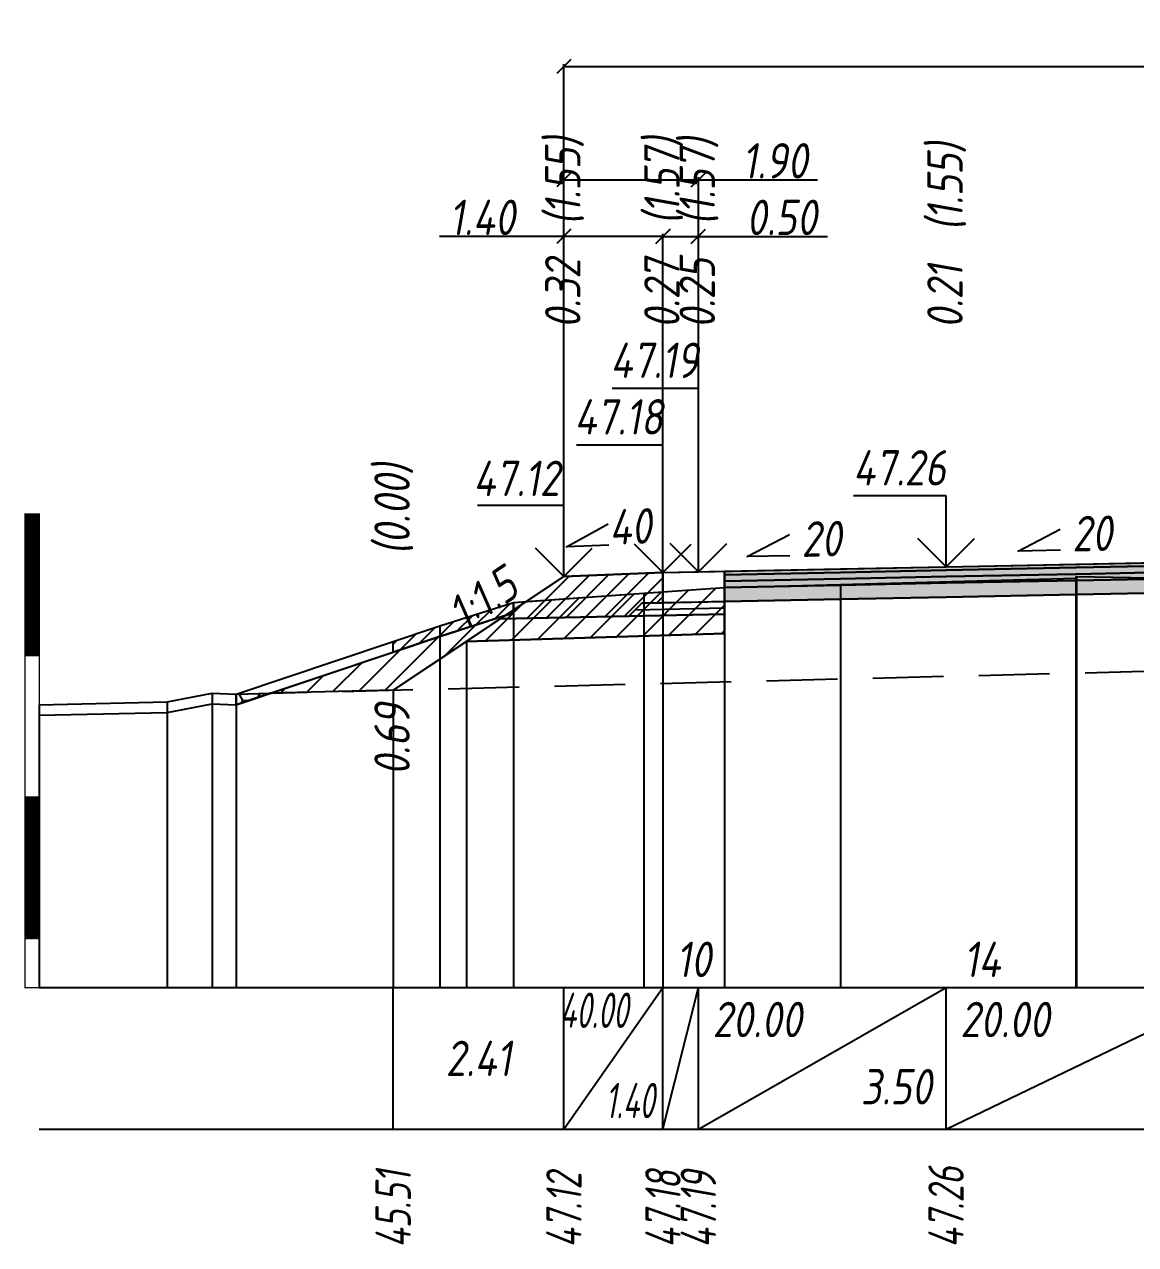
# Model space of a CAD drawing. Extents: x -717 to 1451, y -133302 to 233.
# Drawn here: x 83.2 to 161.7, y -86245.2 to -86158.9 of the extents above; entities that cross this region are included whole.
import ezdxf
from ezdxf.enums import TextEntityAlignment as Align

# ---------------------------------------------------------------- set-up
doc = ezdxf.new("R2010")
doc.units = 0
doc.linetypes.add('штриховая', pattern=[0.75, 0.5, -0.25])
for name, color, linetype in [('Интерполированный поперечник', 2, 'Continuous'), ('Код_514', 1, 'Continuous'), ('Контур_0', 7, 'Continuous'), ('Контур_2521', 7, 'Continuous'), ('Контур_2564', 7, 'Continuous'), ('Контур_2660', 7, 'Continuous'), ('Контур_2665', 7, 'Continuous'), ('Контур_400', 7, 'Continuous'), ('Контур_508', 7, 'Continuous'), ('Контур_512', 7, 'Continuous'), ('Контур_513', 7, 'Continuous'), ('Красный поперечник', 1, 'Continuous'), ('Линейка абсолютных высот', 7, 'Continuous'), ('Объём_2501', 7, 'Continuous'), ('Объём_2564', 7, 'Continuous'), ('Объём_2650', 7, 'Continuous'), ('Объём_2660', 7, 'Continuous'), ('Объём_2661', 7, 'Continuous'), ('Объём_2665', 7, 'Continuous'), ('Объём_2666', 7, 'Continuous'), ('Объём_2753', 7, 'Continuous'), ('Откосы', 7, 'Continuous'), ('Отметки покрытия', 7, 'Continuous'), ('Рабочие отметки', 7, 'Continuous'), ('Рабочие отметки доп.', 7, 'Continuous'), ('Слои выравнивания', 7, 'Continuous'), ('Таблица', 7, 'Continuous'), ('Уклоны проезжей части', 7, 'Continuous'), ('Черный поперечник', 3, 'Continuous')]:
    doc.layers.add(name, color=color, linetype=linetype)
for name, color, linetype, true_color in [('Контур_2540', 2, 'Continuous', 0xffff00), ('Контур_2560', 2, 'Continuous', 0xffff00), ('Контур_2561', 7, 'Continuous', 0xff8040), ('Контур_2562', 3, 'Continuous', 0x00ff00), ('Контур_2563', 7, 'Continuous', 0xff8000), ('Контур_2570', 7, 'Continuous', 0x80ff00), ('Контур_2725', 7, 'Continuous', 0x323232), ('Контур_2736', 4, 'Continuous', 0x00ffff), ('Контур_2760', 7, 'Continuous', 0x323232), ('Контур_2761', 7, 'Continuous', 0x323232), ('Контур_2762', 7, 'Continuous', 0x323232), ('Контур_2763', 7, 'Continuous', 0x323232), ('Контур_402', 7, 'Continuous', 0xff6464), ('Контур_703', 4, 'Continuous', 0x00ffff), ('Объём_2500', 7, 'Continuous', 0xc0c0c0), ('Объём_2520', 7, 'Continuous', 0x80ffff), ('Объём_2540', 2, 'Continuous', 0xffff00), ('Объём_2560', 2, 'Continuous', 0xffff00), ('Объём_2561', 7, 'Continuous', 0xff8040), ('Объём_2562', 3, 'Continuous', 0x00ff00), ('Объём_2563', 7, 'Continuous', 0xff8000), ('Объём_2570', 7, 'Continuous', 0x80ff00), ('Объём_2600', 7, 'Continuous', 0x808000), ('Объём_2746', 2, 'Continuous', 0xffff00)]:
    doc.layers.add(name, color=color, linetype=linetype, true_color=true_color)
doc.styles.get("Standard").update_dxf_attribs({"font": 'txt', "height": 2.5})
doc.styles.add('М', font='romand.shx', dxfattribs={"width": 0.8, "oblique": 10, "height": 2.5})
doc.dimstyles.get("Standard").update_dxf_attribs({"dimtxt": 0.18, "dimasz": 0.18, "dimexe": 0.18, "dimexo": 0.0625, "dimgap": 0.09, "dimtad": 0, "dimtih": 1, "dimtoh": 1, "dimdec": 4, "dimzin": 0, "dimdsep": 46, "dimtxsty": 'Standard', "dimcen": 0.09, "dimadec": 0, "dimazin": 0, "dimtfac": 1, "dimtdec": 4, "dimtofl": 0, "dimtmove": 0, "dimatfit": 3, "dimfxl": 1, "dimtolj": 1, "dimtzin": 0, "dimarcsym": 0})
pattern_1 = [(45.00000125, (4.21496, -2495.053095), (-0.026516505928, 0.026516504769), []), (135.00000034, (4.21496, -2495.053095), (-0.02651650519, -0.026516505506), [])]

# ---------------------------------------------------------------- blocks, each defined once
blk = doc.blocks.new('_Oblique')
at = {"color": 0, "linetype": 'ByBlock', "lineweight": -2}
blk.add_line((-0.5, -0.5), (0.5, 0.5), dxfattribs=at)
blk = doc.blocks.new('*D3372')
at = {"color": 0, "lineweight": -2, "transparency": 16777216}
for p, q in [((121.278, -86173.895), (112.497, -86173.895)), ((121.278, -86197.928), (121.278, -86173.715)), ((128.278, -86173.895), (121.278, -86173.895)), ((128.278, -86197.648), (128.278, -86173.715))]:
    blk.add_line(p, q, dxfattribs=at)
at = {"layer": 'Defpoints', "color": 0, "transparency": 16777216}
for p in [(128.278, -86173.895), (121.278, -86197.99), (128.278, -86197.71)]:
    blk.add_point(p, dxfattribs=at)
at = {"color": 0, "lineweight": -2, "transparency": 16777216, "rotation": 180}
blk.add_blockref('_Oblique', (121.278, -86173.895), dxfattribs=at)
at = {"color": 0, "lineweight": -2, "transparency": 16777216}
blk.add_blockref('_Oblique', (128.278, -86173.895), dxfattribs=at)
at = {"color": 0, "transparency": 16777216, "insert": (115.502, -86172.555), "char_height": 2.5, "width": 0.69, "attachment_point": 5, "style": 'М'}
blk.add_mtext('\\A1;1.40', dxfattribs=at)
blk = doc.blocks.new('*D3374')
at = {"color": 0, "lineweight": -2, "transparency": 16777216}
for p, q in [((128.278, -86197.648), (128.278, -86173.715)), ((128.278, -86173.895), (130.778, -86173.895)), ((130.778, -86197.598), (130.778, -86173.715)), ((130.778, -86173.895), (139.891, -86173.895))]:
    blk.add_line(p, q, dxfattribs=at)
at = {"layer": 'Defpoints', "color": 0, "transparency": 16777216}
for p in [(130.778, -86173.895), (128.278, -86197.71), (130.778, -86197.66)]:
    blk.add_point(p, dxfattribs=at)
at = {"color": 0, "lineweight": -2, "transparency": 16777216, "rotation": 180}
blk.add_blockref('_Oblique', (128.278, -86173.895), dxfattribs=at)
at = {"color": 0, "lineweight": -2, "transparency": 16777216}
blk.add_blockref('_Oblique', (130.778, -86173.895), dxfattribs=at)
at = {"color": 0, "transparency": 16777216, "insert": (136.665, -86172.555), "char_height": 2.5, "width": 0.72, "attachment_point": 5, "style": 'М'}
blk.add_mtext('\\A1;0.50', dxfattribs=at)
blk = doc.blocks.new('*D3377')
at = {"color": 0, "lineweight": -2, "transparency": 16777216}
for p, q in [((121.278, -86197.928), (121.278, -86169.715)), ((130.778, -86197.598), (130.778, -86169.715)), ((121.278, -86169.895), (130.778, -86169.895)), ((130.778, -86169.895), (139.195, -86169.895))]:
    blk.add_line(p, q, dxfattribs=at)
at = {"layer": 'Defpoints', "color": 0, "transparency": 16777216}
for p in [(130.778, -86169.895), (121.278, -86197.99), (130.778, -86197.66)]:
    blk.add_point(p, dxfattribs=at)
at = {"color": 0, "lineweight": -2, "transparency": 16777216, "rotation": 180}
blk.add_blockref('_Oblique', (121.278, -86169.895), dxfattribs=at)
at = {"color": 0, "lineweight": -2, "transparency": 16777216}
blk.add_blockref('_Oblique', (130.778, -86169.895), dxfattribs=at)
at = {"color": 0, "transparency": 16777216, "insert": (136.189, -86168.555), "char_height": 2.5, "width": 0.69, "attachment_point": 5, "style": 'М'}
blk.add_mtext('\\A1;1.90', dxfattribs=at)
blk = doc.blocks.new('*D3378')
at = {"color": 0, "lineweight": -2, "transparency": 16777216}
for p, q in [((121.278, -86197.928), (121.278, -86161.715)), ((121.278, -86161.895), (216.778, -86161.895)), ((216.778, -86197.928), (216.778, -86161.715))]:
    blk.add_line(p, q, dxfattribs=at)
at = {"layer": 'Defpoints', "color": 0, "transparency": 16777216}
for p in [(216.778, -86161.895), (121.278, -86197.99), (216.778, -86197.99)]:
    blk.add_point(p, dxfattribs=at)
at = {"color": 0, "lineweight": -2, "transparency": 16777216, "rotation": 180}
blk.add_blockref('_Oblique', (121.278, -86161.895), dxfattribs=at)
at = {"color": 0, "lineweight": -2, "transparency": 16777216}
blk.add_blockref('_Oblique', (216.778, -86161.895), dxfattribs=at)
at = {"color": 0, "transparency": 16777216, "insert": (169.028, -86160.555), "char_height": 2.5, "width": 0.81, "attachment_point": 5, "style": 'М'}
blk.add_mtext('\\A1;19.10', dxfattribs=at)

msp = doc.modelspace()

# ---------------------------------------------------------------- hatches: boundary and pattern name
at = {"layer": 'Линейка абсолютных высот'}
h = msp.add_hatch(dxfattribs=at)
h.set_pattern_fill('ANSI37', scale=0.3, style=0)
h.set_pattern_definition(pattern_1)
h.paths.add_polyline_path([(84.215, -86203.523), (84.215, -86193.523), (83.215, -86193.523), (83.215, -86203.523)])
h = msp.add_hatch(dxfattribs=at)
h.set_pattern_fill('ANSI37', scale=0.3, style=0)
h.set_pattern_definition(pattern_1)
h.paths.add_polyline_path([(84.215, -86223.523), (84.215, -86213.523), (83.215, -86213.523), (83.215, -86223.523)])
at = {"layer": 'Объём_2563'}
h = msp.add_hatch(dxfattribs=at)
h.set_pattern_fill('ANSI31', color=256, scale=0.3)
h.paths.add_polyline_path([(121.278, -86197.928), (128.278, -86197.648), (128.278, -86199.798), (126.778, -86199.828), (125.859, -86200.746), (116.778, -86200.928)])
at = {"layer": 'Объём_2570'}
h = msp.add_hatch(dxfattribs=at)
h.set_pattern_fill('ANSI31', color=256, scale=0.2)
h.paths.add_polyline_path([(117.729, -86200.516), (112.511, -86202.177), (109.215, -86203.281), (109.215, -86202.531), (112.511, -86201.427), (117.729, -86199.766)])
at = {"layer": 'Объём_2600'}
h = msp.add_hatch(dxfattribs=at)
h.set_pattern_fill('ANSI31', color=6, scale=0.4)
h.paths.add_polyline_path([(126.926, -86199.108), (132.62, -86198.711), (132.62, -86201.975), (114.386, -86202.522), (109.215, -86205.969), (100.536, -86206.188), (112.511, -86202.177), (117.729, -86200.516), (117.729, -86199.766)])
h = msp.add_hatch(dxfattribs=at)
h.set_pattern_fill('HONEY', color=5, scale=0.3)
h.paths.add_polyline_path([(98.115, -86206.999), (98.115, -86206.249), (100.536, -86206.188)])
at = {"layer": 'Слои выравнивания'}
for color, points in [(2, [(132.62, -86197.561), (140.825, -86197.397), (148.278, -86197.248), (157.443, -86197.064), (157.503, -86197.063), (164.688, -86196.919), (169.028, -86196.833), (169.028, -86197.083), (164.688, -86197.169), (157.503, -86197.313), (157.443, -86197.314), (148.278, -86197.498), (140.825, -86197.647), (132.62, -86197.811)]), (3, [(132.62, -86197.811), (140.825, -86197.647), (148.278, -86197.498), (157.443, -86197.314), (157.503, -86197.313), (164.688, -86197.169), (169.028, -86197.083), (169.028, -86197.533), (164.688, -86197.619), (157.503, -86197.763), (157.443, -86197.764), (148.278, -86197.948), (140.825, -86198.097), (132.62, -86198.261)]), (4, [(132.62, -86198.261), (140.825, -86198.097), (148.278, -86197.948), (157.443, -86197.764), (157.503, -86197.763), (164.688, -86197.619), (169.028, -86197.533), (169.028, -86197.983), (164.688, -86198.069), (157.503, -86198.213), (157.443, -86198.214), (148.278, -86198.398), (140.825, -86198.547), (132.62, -86198.711)]), (5, [(132.62, -86198.711), (140.825, -86198.547), (148.278, -86198.398), (157.443, -86198.214), (157.503, -86198.213), (164.688, -86198.069), (169.028, -86197.983), (169.028, -86198.983), (164.688, -86199.069), (157.503, -86199.213), (157.443, -86199.214), (148.278, -86199.398), (140.825, -86199.547), (132.62, -86199.711)])]:
    msp.add_hatch(color=color, dxfattribs=at).paths.add_polyline_path(points)

# ---------------------------------------------------------------- linework, layer by layer
at = {"layer": 'Интерполированный поперечник', "linetype": 'штриховая', "ltscale": 10, "flags": 128}
msp.add_lwpolyline([(98.115, -86206.249), (211.164, -86203.401)], dxfattribs=at)
at = {"layer": 'Код_514'}
for p, q in [((109.215, -86237), (109.215, -86227)), ((121.278, -86237), (121.278, -86227)), ((121.278, -86237), (128.278, -86227)), ((128.278, -86237), (128.278, -86227)), ((128.278, -86237), (130.778, -86227)), ((130.778, -86237), (130.778, -86227)), ((130.778, -86237), (148.278, -86227)), ((148.278, -86237), (148.278, -86227)), ((148.278, -86237), (169.028, -86227))]:
    msp.add_line(p, q, dxfattribs=at)
at = {"layer": 'Контур_0', "color": 18, "true_color": 0x000000, "flags": 128}
for points in [[(130.778, -86199.748), (128.278, -86199.798), (128.278, -86197.648), (132.62, -86197.561), (132.62, -86199.711), (130.778, -86199.748), (130.778, -86199.748)], [(116.778, -86200.928), (125.859, -86200.746), (126.778, -86199.828), (128.278, -86199.798)], [(126.778, -86199.828), (132.62, -86199.711), (132.62, -86200.611), (125.859, -86200.746), (126.778, -86199.828), (126.778, -86199.828)]]:
    msp.add_lwpolyline(points, dxfattribs=at)
at = {"layer": 'Контур_2521', "color": 18, "true_color": 0x000000, "flags": 128}
msp.add_lwpolyline([(126.319, -86200.287), (132.62, -86200.161)], dxfattribs=at)
at = {"layer": 'Контур_2540', "flags": 128}
msp.add_lwpolyline([(132.62, -86201.975), (114.386, -86202.522), (116.778, -86200.928), (132.62, -86200.611), (132.62, -86201.975), (132.62, -86201.975)], dxfattribs=at)
at = {"layer": 'Контур_2560', "flags": 128}
msp.add_lwpolyline([(121.278, -86197.928), (121.278, -86197.928), (121.278, -86197.928), (128.278, -86197.648)], dxfattribs=at)
at = {"layer": 'Контур_2561', "flags": 128}
msp.add_lwpolyline([(128.278, -86197.648), (128.278, -86197.648), (121.278, -86197.928), (121.278, -86197.928), (128.278, -86197.648)], dxfattribs=at)
at = {"layer": 'Контур_2562', "flags": 128}
msp.add_lwpolyline([(121.278, -86197.928), (121.278, -86197.928), (121.278, -86197.928), (121.278, -86197.928), (121.278, -86197.928)], dxfattribs=at)
at = {"layer": 'Контур_2563', "flags": 128}
msp.add_lwpolyline([(121.278, -86197.928), (128.278, -86197.648), (128.278, -86199.798), (126.778, -86199.828), (125.859, -86200.746), (116.778, -86200.928), (121.278, -86197.928), (121.278, -86197.928)], dxfattribs=at)
at = {"layer": 'Контур_2564', "flags": 128}
msp.add_lwpolyline([(121.278, -86197.928), (128.278, -86197.648)], dxfattribs=at)
at = {"layer": 'Контур_2570', "flags": 128}
msp.add_lwpolyline([(84.215, -86207.75), (93.253, -86207.554), (96.432, -86206.946), (98.115, -86206.999), (98.115, -86206.999), (112.511, -86202.177), (117.729, -86200.516), (117.729, -86199.766), (126.926, -86199.108), (132.62, -86198.711), (140.825, -86198.505), (157.443, -86198.064), (157.503, -86197.942), (169.028, -86198.146), (169.067, -86198.147), (181.687, -86198.479), (192.271, -86198.734), (197.935, -86198.793), (197.935, -86199.543), (204.624, -86201.444), (211.164, -86203.401), (224.172, -86200.227), (227.543, -86199.283), (253.812, -86199.564)], dxfattribs=at)
at = {"layer": 'Контур_2660', "flags": 128}
msp.add_lwpolyline([(114.386, -86202.522), (132.62, -86201.975)], dxfattribs=at)
at = {"layer": 'Контур_2665', "flags": 128}
msp.add_lwpolyline([(121.278, -86197.928), (121.278, -86197.928)], dxfattribs=at)
at = {"layer": 'Контур_2725', "flags": 128}
msp.add_lwpolyline([(132.62, -86199.711), (140.825, -86199.547), (148.278, -86199.398), (157.443, -86199.214), (157.503, -86199.213), (164.688, -86199.069), (169.028, -86198.983), (169.067, -86198.983), (181.687, -86199.236)], dxfattribs=at)
at = {"layer": 'Контур_2736', "flags": 128}
msp.add_lwpolyline([(121.278, -86197.928), (109.215, -86205.969)], dxfattribs=at)
at = {"layer": 'Контур_2760', "flags": 128}
msp.add_lwpolyline([(132.62, -86197.561), (140.825, -86197.397), (148.278, -86197.248), (157.443, -86197.064), (157.503, -86197.063), (164.688, -86196.919), (169.028, -86196.833), (169.067, -86196.833), (181.687, -86197.086)], dxfattribs=at)
at = {"layer": 'Контур_2761', "flags": 128}
msp.add_lwpolyline([(132.62, -86197.811), (140.825, -86197.647), (148.278, -86197.498), (157.443, -86197.314), (157.503, -86197.313), (164.688, -86197.169), (169.028, -86197.083), (169.067, -86197.083), (181.687, -86197.336)], dxfattribs=at)
at = {"layer": 'Контур_2762', "flags": 128}
msp.add_lwpolyline([(132.62, -86198.261), (140.825, -86198.097), (148.278, -86197.948), (157.443, -86197.764), (157.503, -86197.763), (164.688, -86197.619), (169.028, -86197.533), (169.067, -86197.533), (181.687, -86197.786)], dxfattribs=at)
at = {"layer": 'Контур_2763', "flags": 128}
msp.add_lwpolyline([(132.62, -86198.711), (140.825, -86198.547), (148.278, -86198.398), (157.443, -86198.214), (157.503, -86198.213), (164.688, -86198.069), (169.028, -86197.983), (169.067, -86197.983), (181.687, -86198.236)], dxfattribs=at)
at = {"layer": 'Контур_400', "flags": 128}
msp.add_lwpolyline([(128.278, -86197.648), (130.778, -86197.598), (130.778, -86197.598), (130.778, -86197.598), (130.778, -86197.598), (130.778, -86197.598), (130.778, -86197.598), (148.278, -86197.248), (169.028, -86196.833)], dxfattribs=at)
at = {"layer": 'Контур_402', "flags": 128}
msp.add_lwpolyline([(114.386, -86202.522), (132.62, -86201.975), (132.62, -86199.711), (169.028, -86198.983), (181.687, -86199.236), (181.687, -86201.262), (221.781, -86202.465)], dxfattribs=at)
at = {"layer": 'Контур_508', "flags": 128}
msp.add_lwpolyline([(109.215, -86205.969), (114.386, -86202.522), (132.62, -86201.975), (132.62, -86199.711), (169.028, -86198.983), (181.687, -86199.236), (181.687, -86201.262), (221.781, -86202.465), (224.831, -86204.498), (224.831, -86204.297), (226.831, -86204.297), (226.831, -86204.498), (230.581, -86201.998), (230.581, -86200.797), (233.875, -86198.601)], dxfattribs=at)
at = {"layer": 'Контур_512', "flags": 128}
msp.add_lwpolyline([(109.215, -86205.969), (114.386, -86202.522), (132.62, -86201.975)], dxfattribs=at)
at = {"layer": 'Контур_513', "flags": 128}
msp.add_lwpolyline([(109.215, -86205.969), (114.386, -86202.522), (132.62, -86201.975), (132.62, -86199.711), (169.028, -86198.983), (181.687, -86199.236), (181.687, -86201.262), (221.781, -86202.465), (224.831, -86204.498), (224.831, -86204.297), (226.831, -86204.297), (226.831, -86204.498), (230.581, -86201.998), (230.581, -86200.797), (233.875, -86198.601)], dxfattribs=at)
at = {"layer": 'Контур_703', "flags": 128}
msp.add_lwpolyline([(121.278, -86197.928), (109.215, -86205.969)], dxfattribs=at)
at = {"layer": 'Красный поперечник'}
for p, q in [((130.778, -86197.598), (148.278, -86197.248)), ((148.278, -86197.248), (169.028, -86196.833)), ((109.215, -86205.969), (121.278, -86197.928)), ((121.278, -86197.928), (128.278, -86197.648)), ((128.278, -86197.648), (130.778, -86197.598)), ((114.386, -86202.522), (114.386, -86227)), ((132.62, -86201.975), (132.62, -86227)), ((109.215, -86205.969), (109.215, -86227))]:
    msp.add_line(p, q, dxfattribs=at)
at = {"layer": 'Линейка абсолютных высот', "color": 7, "const_width": 0.1, "flags": 128}
for points in [[(84.215, -86203.523), (84.215, -86193.523), (83.215, -86193.523), (83.215, -86203.523), (84.215, -86203.523)], [(84.215, -86213.523), (84.215, -86203.523), (83.215, -86203.523), (83.215, -86213.523), (84.215, -86213.523)], [(84.215, -86223.523), (84.215, -86213.523), (83.215, -86213.523), (83.215, -86223.523), (84.215, -86223.523)], [(84.215, -86227), (84.215, -86223.523), (83.215, -86223.523), (83.215, -86227), (84.215, -86227)]]:
    msp.add_lwpolyline(points, dxfattribs=at)
at = {"layer": 'Объём_2500', "color": 18, "true_color": 0x000000, "flags": 128}
msp.add_lwpolyline([(130.778, -86199.748), (128.278, -86199.798), (128.278, -86197.648), (132.62, -86197.561), (132.62, -86199.711), (130.778, -86199.748), (130.778, -86199.748)], dxfattribs=at)
at = {"layer": 'Объём_2501', "flags": 128}
msp.add_lwpolyline([(128.278, -86197.648), (130.778, -86197.598), (130.778, -86197.598), (130.778, -86197.598), (130.778, -86197.598), (130.778, -86197.598), (130.778, -86197.598), (148.278, -86197.248), (169.028, -86196.833)], dxfattribs=at)
at = {"layer": 'Объём_2520', "color": 250, "flags": 128}
msp.add_lwpolyline([(126.778, -86199.828), (132.62, -86199.711), (132.62, -86200.611), (125.859, -86200.746), (126.778, -86199.828), (126.778, -86199.828)], dxfattribs=at)
at = {"layer": 'Объём_2540', "flags": 128}
msp.add_lwpolyline([(132.62, -86201.975), (114.386, -86202.522), (116.778, -86200.928), (132.62, -86200.611), (132.62, -86201.975), (132.62, -86201.975)], dxfattribs=at)
at = {"layer": 'Объём_2560', "flags": 128}
msp.add_lwpolyline([(121.278, -86197.928), (121.278, -86197.928), (121.278, -86197.928), (128.278, -86197.648)], dxfattribs=at)
at = {"layer": 'Объём_2561', "flags": 128}
msp.add_lwpolyline([(128.278, -86197.648), (128.278, -86197.648), (121.278, -86197.928), (121.278, -86197.928), (128.278, -86197.648)], dxfattribs=at)
at = {"layer": 'Объём_2562', "flags": 128}
msp.add_lwpolyline([(121.278, -86197.928), (121.278, -86197.928), (121.278, -86197.928), (121.278, -86197.928), (121.278, -86197.928)], dxfattribs=at)
at = {"layer": 'Объём_2563', "color": 250, "flags": 128}
msp.add_lwpolyline([(121.278, -86197.928), (128.278, -86197.648), (128.278, -86199.798), (126.778, -86199.828), (125.859, -86200.746), (116.778, -86200.928), (121.278, -86197.928), (121.278, -86197.928)], dxfattribs=at)
at = {"layer": 'Объём_2564', "flags": 128}
msp.add_lwpolyline([(121.278, -86197.928), (128.278, -86197.648)], dxfattribs=at)
at = {"layer": 'Объём_2570', "flags": 128}
msp.add_lwpolyline([(117.729, -86200.516), (112.511, -86202.177), (109.215, -86203.281), (109.215, -86202.531), (112.511, -86201.427), (117.729, -86199.766), (117.729, -86200.516), (117.729, -86200.516)], dxfattribs=at)
at = {"layer": 'Объём_2600', "color": 5, "flags": 128}
msp.add_lwpolyline([(98.115, -86206.999), (98.115, -86206.249), (100.536, -86206.188), (98.115, -86206.999), (98.115, -86206.999)], dxfattribs=at)
at = {"layer": 'Объём_2650', "color": 6, "flags": 128}
msp.add_lwpolyline([(126.926, -86199.108), (132.62, -86198.711), (132.62, -86201.975), (114.386, -86202.522), (109.215, -86205.969), (100.536, -86206.188), (112.511, -86202.177), (117.729, -86200.516), (117.729, -86199.766), (126.926, -86199.108), (126.926, -86199.108)], dxfattribs=at)
at = {"layer": 'Объём_2660', "flags": 128}
msp.add_lwpolyline([(114.386, -86202.522), (132.62, -86201.975)], dxfattribs=at)
at = {"layer": 'Объём_2661', "flags": 128}
msp.add_lwpolyline([(121.278, -86197.928), (109.215, -86205.969)], dxfattribs=at)
at = {"layer": 'Объём_2665', "flags": 128}
msp.add_lwpolyline([(121.278, -86197.928), (121.278, -86197.928)], dxfattribs=at)
at = {"layer": 'Объём_2666', "flags": 128}
msp.add_lwpolyline([(121.278, -86197.928), (109.215, -86205.969)], dxfattribs=at)
at = {"layer": 'Объём_2746', "flags": 128}
msp.add_lwpolyline([(117.729, -86200.516), (117.729, -86200.294), (118.615, -86199.703), (126.926, -86199.108), (132.62, -86198.711), (132.62, -86201.975), (114.386, -86202.522), (117.09, -86200.72), (117.729, -86200.516), (117.729, -86200.516)], dxfattribs=at)
at = {"layer": 'Объём_2753', "flags": 128}
msp.add_lwpolyline([(132.62, -86197.561), (132.62, -86197.561)], dxfattribs=at)
at = {"layer": 'Отметки покрытия', "color": 1}
for p, q in [((130.778, -86184.648), (124.678, -86184.648)), ((130.778, -86197.598), (130.778, -86184.648)), ((128.278, -86188.648), (122.178, -86188.648)), ((128.278, -86197.648), (128.278, -86188.648)), ((121.278, -86192.928), (115.178, -86192.928)), ((121.278, -86197.928), (121.278, -86192.928)), ((148.278, -86192.248), (141.728, -86192.248)), ((148.278, -86197.248), (148.278, -86192.248)), ((130.778, -86197.598), (128.778, -86195.598)), ((130.778, -86197.598), (132.778, -86195.598)), ((148.278, -86197.248), (146.278, -86195.248)), ((148.278, -86197.248), (150.278, -86195.248)), ((121.278, -86197.928), (119.278, -86195.928)), ((121.278, -86197.928), (123.278, -86195.928)), ((128.278, -86197.648), (126.278, -86195.648)), ((128.278, -86197.648), (130.278, -86195.648))]:
    msp.add_line(p, q, dxfattribs=at)
at = {"layer": 'Слои выравнивания'}
for p, q in [((128.278, -86197.648), (128.278, -86227)), ((132.62, -86197.561), (132.62, -86227))]:
    msp.add_line(p, q, dxfattribs=at)
at = {"layer": 'Слои выравнивания', "color": 2, "flags": 128}
msp.add_lwpolyline([(132.62, -86197.561), (140.825, -86197.397), (148.278, -86197.248), (157.443, -86197.064), (157.503, -86197.063), (164.688, -86196.919), (169.028, -86196.833), (169.028, -86197.083), (164.688, -86197.169), (157.503, -86197.313), (157.443, -86197.314), (148.278, -86197.498), (140.825, -86197.647), (132.62, -86197.811)], close=True, dxfattribs=at)
at = {"layer": 'Слои выравнивания', "color": 3, "flags": 128}
msp.add_lwpolyline([(132.62, -86197.811), (140.825, -86197.647), (148.278, -86197.498), (157.443, -86197.314), (157.503, -86197.313), (164.688, -86197.169), (169.028, -86197.083), (169.028, -86197.533), (164.688, -86197.619), (157.503, -86197.763), (157.443, -86197.764), (148.278, -86197.948), (140.825, -86198.097), (132.62, -86198.261)], close=True, dxfattribs=at)
at = {"layer": 'Слои выравнивания', "color": 4, "flags": 128}
msp.add_lwpolyline([(132.62, -86198.261), (140.825, -86198.097), (148.278, -86197.948), (157.443, -86197.764), (157.503, -86197.763), (164.688, -86197.619), (169.028, -86197.533), (169.028, -86197.983), (164.688, -86198.069), (157.503, -86198.213), (157.443, -86198.214), (148.278, -86198.398), (140.825, -86198.547), (132.62, -86198.711)], close=True, dxfattribs=at)
at = {"layer": 'Слои выравнивания', "color": 5, "flags": 128}
msp.add_lwpolyline([(132.62, -86198.711), (140.825, -86198.547), (148.278, -86198.398), (157.443, -86198.214), (157.503, -86198.213), (164.688, -86198.069), (169.028, -86197.983), (169.028, -86198.983), (164.688, -86199.069), (157.503, -86199.213), (157.443, -86199.214), (148.278, -86199.398), (140.825, -86199.547), (132.62, -86199.711)], close=True, dxfattribs=at)
at = {"layer": 'Таблица'}
for p, q in [((84.215, -86227), (258.875, -86227)), ((84.215, -86237), (258.875, -86237))]:
    msp.add_line(p, q, dxfattribs=at)
at = {"layer": 'Уклоны проезжей части', "color": 1, "flags": 128}
for points in [[(124.462, -86195.716), (121.465, -86195.835), (124.402, -86194.217)], [(156.361, -86196.087), (153.362, -86196.147), (156.331, -86194.588)], [(137.236, -86196.47), (134.237, -86196.53), (137.206, -86194.97)]]:
    msp.add_lwpolyline(points, dxfattribs=at)
at = {"layer": 'Черный поперечник', "color": 7}
for p, q in [((157.443, -86198.064), (157.443, -86227)), ((157.503, -86197.942), (157.503, -86227)), ((132.62, -86198.711), (132.62, -86227)), ((140.825, -86198.505), (140.825, -86227)), ((117.729, -86199.766), (117.729, -86227)), ((126.926, -86199.108), (126.926, -86227)), ((112.511, -86201.427), (112.511, -86227)), ((93.253, -86206.804), (93.253, -86227)), ((96.432, -86206.196), (96.432, -86227)), ((98.115, -86206.249), (98.115, -86227)), ((84.215, -86207), (84.215, -86227))]:
    msp.add_line(p, q, dxfattribs=at)
at = {"layer": 'Черный поперечник', "flags": 128}
msp.add_lwpolyline([(84.215, -86207), (93.253, -86206.804), (96.432, -86206.196), (98.115, -86206.249), (112.511, -86201.427), (117.729, -86199.766), (126.926, -86199.108), (132.62, -86198.711), (140.825, -86198.505), (157.443, -86198.064), (157.503, -86197.942), (169.028, -86198.146), (169.067, -86198.147), (181.687, -86198.479), (192.271, -86198.734), (197.935, -86198.793), (204.624, -86200.694), (211.164, -86202.651), (224.172, -86199.477), (227.543, -86198.533), (253.812, -86198.814), (258.875, -86198.805)], dxfattribs=at)

# ---------------------------------------------------------------- texts
at = {"layer": 'Код_514', "style": 'М', "oblique": 10}
for s, width, p in [('40.00', 0.6, (120.973, -86227.348)), ('20.00', 0.8, (131.778, -86228)), ('20.00', 0.8, (149.278, -86228))]:
    msp.add_text(s, height=2.5, dxfattribs=dict(at, width=width)).set_placement(p, align=Align.TOP_LEFT)
at = {"layer": 'Код_514', "style": 'М', "oblique": 10, "width": 0.8}
msp.add_text('2.41', height=2.5, dxfattribs=at).set_placement((115.246, -86232), align=Align.MIDDLE_CENTER)
at = {"layer": 'Код_514', "style": 'М', "oblique": 10}
for s, width, p in [('3.50', 0.8, (147.278, -86236)), ('1.40', 0.6, (127.676, -86236.978))]:
    msp.add_text(s, height=2.5, dxfattribs=dict(at, width=width)).set_placement(p, align=Align.BOTTOM_RIGHT)
at = {"layer": 'Код_514', "style": 'М', "oblique": 10, "width": 0.7}
for s, p in [('47.26', (148.278, -86245.382)), ('45.51', (109.215, -86245.382)), ('47.12', (121.278, -86245.382)), ('47.18', (128.278, -86245.382)), ('47.19', (130.778, -86245.382))]:
    msp.add_text(s, height=2.5, rotation=90, dxfattribs=at).set_placement(p, align=Align.MIDDLE_LEFT)
at = {"layer": 'Откосы', "color": 1, "style": 'М', "oblique": 10, "width": 0.8}
for s, rotation, p in [('40', 2.29061, (126.051, -86196.403)), ('20', 1.14576, (158.633, -86196.897)), ('20', 1.14576, (139.508, -86197.279)), ('1:1.5', 33.69007, (116.68, -86201.157))]:
    msp.add_text(s, height=2.5, rotation=rotation, dxfattribs=at).set_placement(p, align=Align.BOTTOM_CENTER)
at = {"layer": 'Отметки покрытия', "color": 1, "style": 'М', "oblique": 10, "width": 0.8}
for s, p in [('47.19', (130.778, -86184.655)), ('47.18', (128.278, -86188.655)), ('47.26', (148.278, -86192.255)), ('47.12', (120.988, -86193.002))]:
    msp.add_text(s, height=2.5, dxfattribs=at).set_placement(p, align=Align.BOTTOM_RIGHT)
at = {"layer": 'Рабочие отметки', "color": 1, "style": 'М', "oblique": 10, "width": 0.8}
for s, p in [('0.32', (121.2, -86180.398)), ('0.27', (128.2, -86180.398)), ('0.25', (130.7, -86180.398)), ('0.21', (148.2, -86180.398))]:
    msp.add_text(s, height=2.5, rotation=90, dxfattribs=at).set_placement(p, align=Align.MIDDLE_LEFT)
msp.add_text('0.69', height=2.5, rotation=90, dxfattribs=at).set_placement((109.137, -86206.9), align=Align.MIDDLE_RIGHT)
at = {"layer": 'Рабочие отметки доп.', "color": 1, "style": 'М', "oblique": 10, "width": 0.8}
for s, p in [('(1.55)', (121.2, -86173.098)), ('(1.57)', (128.2, -86173.048)), ('(1.57)', (130.7, -86173.098)), ('(1.55)', (148.2, -86173.498)), ('(0.00)', (109.137, -86196.4))]:
    msp.add_text(s, height=2.5, rotation=90, dxfattribs=at).set_placement(p, align=Align.MIDDLE_LEFT)
at = {"layer": 'Слои выравнивания', "style": 'М', "oblique": 10, "width": 0.8}
for s, p in [('10', (130.449, -86227)), ('14', (150.824, -86227))]:
    msp.add_text(s, height=2.5, dxfattribs=at).set_placement(p, align=Align.BOTTOM_CENTER)

# ---------------------------------------------------------------- dimensions: what is measured, and where the dimension line sits
at = {"color": 5}
dim = msp.add_linear_dim(base=(216.778, -86161.895), p1=(121.278, -86197.99), p2=(216.778, -86197.99), angle=180, dimstyle='Standard', override={"dimtxt": 2.5, "dimasz": 1, "dimtad": 1, "dimdec": 2, "dimlfac": 0.2, "dimtxsty": 'М', "dimblk1": 'Oblique', "dimblk2": 'Oblique', "dimsah": 1}, dxfattribs=at)
dim.commit()
dim.dimension.update_dxf_attribs({"geometry": '*D3378', "text_midpoint": (169.028, -86160.555)})
for base, p1, p2, picture, middle in [((130.778, -86169.895), (121.278, -86197.99), (130.778, -86197.66), '*D3377', (136.189, -86169.895)), ((128.278, -86173.895), (121.278, -86197.99), (128.278, -86197.71), '*D3372', (115.502, -86173.895)), ((130.778, -86173.895), (128.278, -86197.71), (130.778, -86197.66), '*D3374', (136.665, -86173.895))]:
    dim = msp.add_linear_dim(base=base, p1=p1, p2=p2, angle=180, dimstyle='Standard', override={"dimtxt": 2.5, "dimasz": 1, "dimtad": 1, "dimdec": 2, "dimlfac": 0.2, "dimtxsty": 'М', "dimblk1": 'Oblique', "dimblk2": 'Oblique', "dimsah": 1}, dxfattribs=at)
    dim.commit()
    dim.dimension.update_dxf_attribs({"geometry": picture, "text_midpoint": middle, "dimtype": 160})

doc.saveas('drawing.dxf')
